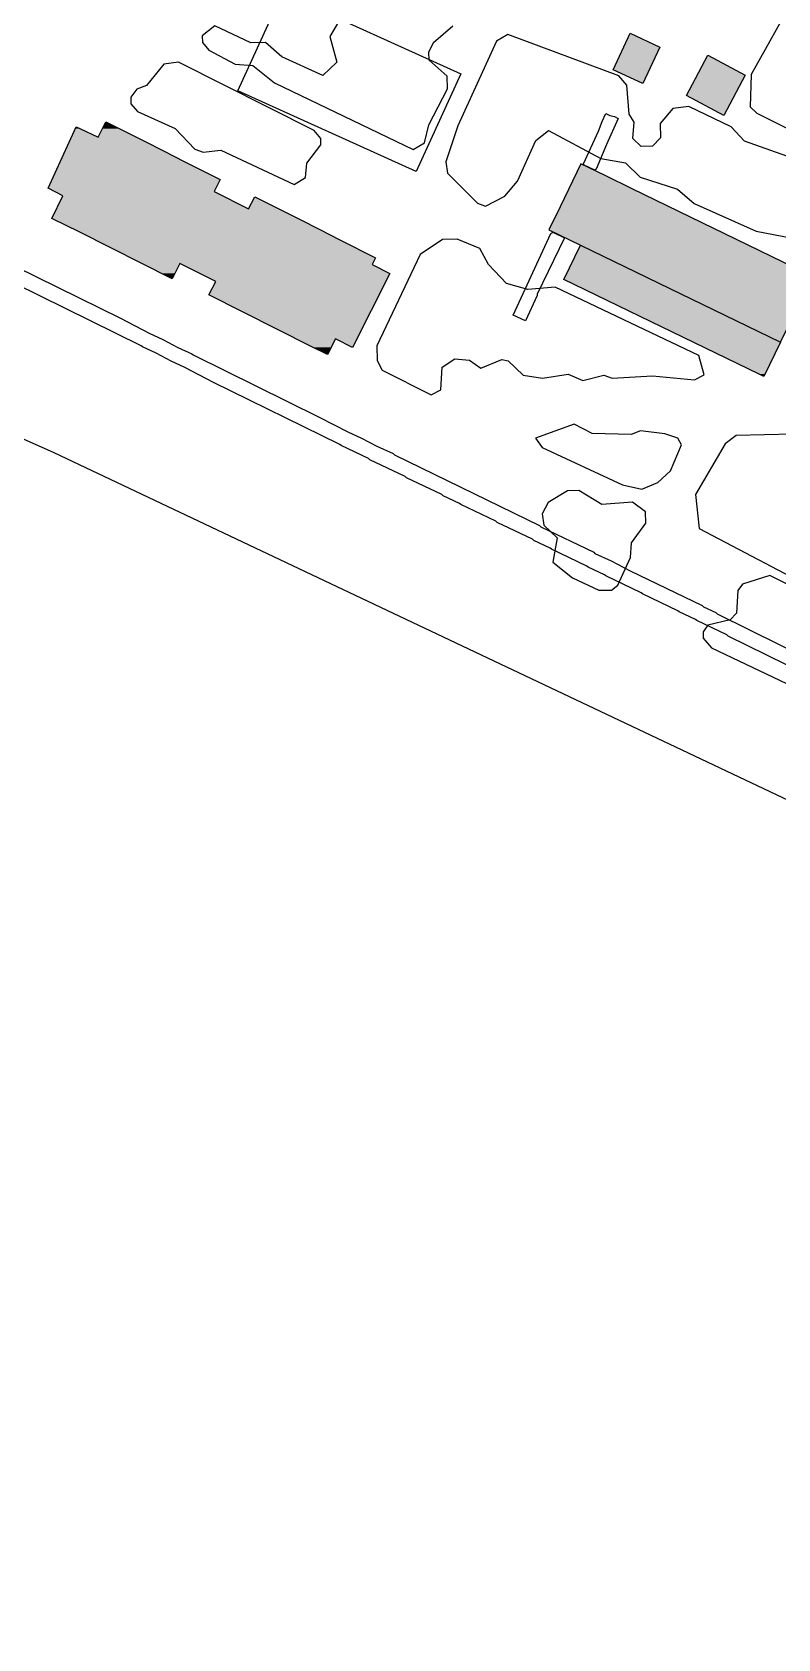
# Model space of a CAD drawing. Extents: x 1764 to 2708, y -3066 to -2278.
# Drawn here: x 1992.6 to 2107.9, y -3017.3 to -2768.7 of the extents above; entities that cross this region are included whole.
import ezdxf

# ---------------------------------------------------------------- set-up
doc = ezdxf.new("R2010")
doc.units = 0
for name, color, linetype in [('DOR_DOROZHKA', 40, 'CONTINUOUS'), ('DOR_TROTUAR', 8, 'CONTINUOUS'), ('GRANICA_UCHASTKA', 7, 'CONTINUOUS'), ('PL_DETSKAYA', 1, 'CONTINUOUS'), ('ZDANIYA', 250, 'CONTINUOUS'), ('ZDANIYA_OSM_DOP', 250, 'CONTINUOUS'), ('ZDANIYA_OSM_DOP_ZALIVKA', 252, 'CONTINUOUS'), ('ZDANIYA_ZALIVKA', 251, 'CONTINUOUS'), ('ZEL_SPUTNIK_DOP', 40, 'CONTINUOUS'), ('ZEL_YANDEX_SHEMA', 92, 'CONTINUOUS')]:
    doc.layers.add(name, color=color, linetype=linetype)

msp = doc.modelspace()

# ---------------------------------------------------------------- linework, layer by layer
at = {"layer": 'DOR_DOROZHKA'}
for points in [[(2079.613, -2790.062), (2077.997, -2789.295), (2077.892, -2789.098), (2080.188, -2784.047), (2080.757, -2782.535), (2081.332, -2781.322), (2081.938, -2781.609), (2082.643, -2781.795), (2083.249, -2782.082), (2081.432, -2786.122), (2079.811, -2789.958)], [(2066.976, -2812.537), (2072.815, -2799.909), (2073.111, -2799.703), (2074.93, -2800.565), (2070.709, -2809.257), (2070.713, -2809.458), (2068.895, -2813.397)]]:
    msp.add_lwpolyline(points, close=True, dxfattribs=at)
at = {"layer": 'DOR_TROTUAR'}
for points in [[(1986.745, -2803.405), (2006.255, -2813.003), (2010.705, -2815.312), (2012.826, -2816.268), (2015.153, -2817.52), (2017.274, -2818.476), (2017.479, -2818.672), (2036.988, -2828.27), (2041.439, -2830.579), (2043.56, -2831.535), (2045.887, -2832.787), (2048.412, -2833.935), (2048.617, -2834.131), (2071.056, -2845.068), (2071.26, -2845.264), (2079.446, -2849.196), (2079.65, -2849.391), (2082.176, -2850.539), (2085.109, -2852.079), (2096.227, -2857.45), (2096.431, -2857.646), (2098.35, -2858.506), (2098.554, -2858.702), (2122.614, -2870.606)], [(2127.217, -2875.413), (2100.227, -2862.169), (2100.023, -2861.973), (2095.375, -2859.769), (2095.17, -2859.573), (2092.645, -2858.425), (2092.441, -2858.229), (2086.984, -2855.642), (2086.78, -2855.446), (2081.324, -2852.858), (2081.119, -2852.662), (2078.594, -2851.514), (2078.39, -2851.319), (2072.933, -2848.731), (2072.729, -2848.535), (2070.204, -2847.387), (2070, -2847.191), (2064.543, -2844.604), (2064.339, -2844.408), (2058.882, -2841.821), (2058.678, -2841.625), (2056.153, -2840.477), (2055.948, -2840.281), (2050.492, -2837.693), (2050.288, -2837.498), (2044.831, -2834.91), (2044.627, -2834.714), (2040.383, -2832.702), (2040.178, -2832.506), (2020.668, -2822.908), (2016.218, -2820.599), (2014.097, -2819.643), (2011.77, -2818.391), (2009.649, -2817.435), (2009.445, -2817.239), (1989.935, -2807.641)]]:
    msp.add_lwpolyline(points, dxfattribs=at)
at = {"layer": 'GRANICA_UCHASTKA'}
msp.add_lwpolyline([(2386.506, -3017.279), (2312.77, -2983.799), (1995.984, -2833.828), (1971.242, -2822.838), (1926.759, -2800.754), (1827.251, -2754.806)], dxfattribs=at)
at = {"layer": 'PL_DETSKAYA'}
msp.add_lwpolyline([(2024.432, -2777.793), (2031.325, -2762.676), (2058.895, -2775.188), (2052.002, -2790.305)], close=True, dxfattribs=at)
at = {"layer": 'ZDANIYA'}
for points in [[(2082.446, -2774.56), (2085.075, -2768.919), (2089.67, -2771.06), (2087.041, -2776.701)], [(2042.16, -2817.517), (2039.508, -2816.178), (2038.277, -2818.616), (2035.762, -2817.346), (2019.951, -2809.36), (2020.991, -2807.301), (2015.456, -2804.504), (2014.258, -2806.875), (2000, -2799.669), (1995.647, -2797.574), (1997.346, -2794.051), (1995.084, -2792.88), (1999.434, -2783.407), (2000, -2783.655), (2002.803, -2784.999), (2004.012, -2782.608), (2009.968, -2785.62), (2012.891, -2787.099), (2016.207, -2788.776), (2021.7, -2791.554), (2020.775, -2793.383), (2026.084, -2796.066), (2027.028, -2794.198), (2033.932, -2797.687), (2037.106, -2799.291), (2040.173, -2800.841), (2045.698, -2803.633), (2045.178, -2804.662), (2047.945, -2806.059)], [(2081.199, -2790.909), (2077.481, -2789.1), (2074.239, -2795.764), (2072.508, -2799.323), (2077.412, -2801.698), (2108.346, -2816.681), (2113.272, -2806.512), (2110.557, -2805.191), (2085.423, -2792.964)], [(2077.412, -2801.698), (2108.346, -2816.681), (2105.772, -2821.995), (2105.039, -2821.64), (2098.336, -2818.394), (2074.837, -2807.014)]]:
    msp.add_lwpolyline(points, close=True, dxfattribs=at)
at = {"layer": 'ZDANIYA_OSM_DOP'}
msp.add_lwpolyline([(2099.564, -2781.613), (2093.778, -2778.527), (2097.105, -2772.316), (2102.897, -2775.402)], close=True, dxfattribs=at)
at = {"layer": 'ZDANIYA_OSM_DOP_ZALIVKA'}
for points in [[(2095.452, -2775.402), (2102.897, -2775.402), (2097.105, -2772.316)], [(2093.778, -2778.527), (2101.22, -2778.527), (2095.452, -2775.402), (2102.897, -2775.402)], [(2099.564, -2781.613), (2099.564, -2781.613), (2093.778, -2778.527), (2101.22, -2778.527)]]:
    msp.add_solid(points, dxfattribs=at)
at = {"layer": 'ZDANIYA_ZALIVKA'}
for points in [[(2082.446, -2774.56), (2088.039, -2774.56), (2084.077, -2771.06), (2089.67, -2771.06)], [(2084.077, -2771.06), (2089.67, -2771.06), (2085.075, -2768.919)], [(2087.041, -2776.701), (2087.041, -2776.701), (2082.446, -2774.56), (2088.039, -2774.56)], [(1998.703, -2784.999), (2002.803, -2784.999), (1999.32, -2783.655), (2000, -2783.655)], [(1999.32, -2783.655), (2000, -2783.655), (1999.434, -2783.407)], [(2002.803, -2784.999), (2008.74, -2784.999), (2003.483, -2783.655), (2006.082, -2783.655)], [(2003.483, -2783.655), (2006.082, -2783.655), (2003.608, -2783.407), (2005.592, -2783.407)], [(2003.608, -2783.407), (2005.592, -2783.407), (2004.012, -2782.608)], [(1997.739, -2787.099), (2012.891, -2787.099), (1998.418, -2785.62), (2009.968, -2785.62)], [(1998.418, -2785.62), (2009.968, -2785.62), (1998.703, -2784.999), (2008.74, -2784.999)], [(1996.969, -2788.776), (2016.207, -2788.776), (1997.739, -2787.099), (2012.891, -2787.099)], [(1995.693, -2791.554), (2021.7, -2791.554), (1996.969, -2788.776), (2016.207, -2788.776)], [(2075.601, -2792.964), (2085.423, -2792.964), (2076.601, -2790.909), (2081.199, -2790.909)], [(2076.601, -2790.909), (2081.199, -2790.909), (2077.481, -2789.1)], [(1995.084, -2792.88), (2021.029, -2792.88), (1995.693, -2791.554), (2021.7, -2791.554)], [(1996.056, -2793.383), (2020.775, -2793.383), (1995.084, -2792.88), (2021.029, -2792.88)], [(1997.346, -2794.051), (2022.097, -2794.051), (1996.056, -2793.383), (2020.775, -2793.383)], [(2074.239, -2795.764), (2091.179, -2795.764), (2075.601, -2792.964), (2085.423, -2792.964)], [(1995.647, -2797.574), (2033.708, -2797.574), (1996.374, -2796.066), (2030.724, -2796.066)], [(1996.374, -2796.066), (2026.084, -2796.066), (1997.275, -2794.198), (2022.388, -2794.198)], [(1997.275, -2794.198), (2022.388, -2794.198), (1997.346, -2794.051), (2022.097, -2794.051)], [(2026.084, -2796.066), (2030.724, -2796.066), (2027.028, -2794.198)], [(2072.508, -2799.323), (2098.495, -2799.323), (2074.239, -2795.764), (2091.179, -2795.764)], [(1995.882, -2797.687), (2033.932, -2797.687), (1995.647, -2797.574), (2033.708, -2797.574)], [(1999.215, -2799.291), (2037.106, -2799.291), (1995.882, -2797.687), (2033.932, -2797.687)], [(2000, -2799.669), (2037.854, -2799.669), (1999.215, -2799.291), (2037.106, -2799.291)], [(2002.319, -2800.841), (2040.173, -2800.841), (2000, -2799.669), (2037.854, -2799.669)], [(2007.843, -2803.633), (2045.698, -2803.633), (2002.319, -2800.841), (2040.173, -2800.841)], [(2077.412, -2801.698), (2103.377, -2801.698), (2072.508, -2799.323), (2098.495, -2799.323)], [(2074.837, -2807.014), (2088.387, -2807.014), (2077.412, -2801.698)], [(2084.624, -2805.191), (2110.557, -2805.191), (2077.412, -2801.698), (2103.377, -2801.698)], [(2009.567, -2804.504), (2045.258, -2804.504), (2007.843, -2803.633), (2045.698, -2803.633)], [(2009.879, -2804.662), (2015.376, -2804.662), (2009.567, -2804.504), (2015.456, -2804.504)], [(2012.643, -2806.059), (2014.67, -2806.059), (2009.879, -2804.662), (2015.376, -2804.662)], [(2015.769, -2804.662), (2045.178, -2804.662), (2015.456, -2804.504), (2045.258, -2804.504)], [(2018.533, -2806.059), (2047.945, -2806.059), (2015.769, -2804.662), (2045.178, -2804.662)], [(2087.351, -2806.512), (2113.272, -2806.512), (2084.624, -2805.191), (2110.557, -2805.191)], [(2014.258, -2806.875), (2014.258, -2806.875), (2012.643, -2806.059), (2014.67, -2806.059)], [(2020.148, -2806.875), (2047.533, -2806.875), (2018.533, -2806.059), (2047.945, -2806.059)], [(2019.951, -2809.36), (2046.278, -2809.36), (2020.991, -2807.301), (2047.318, -2807.301)], [(2020.991, -2807.301), (2047.318, -2807.301), (2020.148, -2806.875), (2047.533, -2806.875)], [(2094.799, -2816.681), (2108.346, -2816.681), (2074.837, -2807.014), (2088.387, -2807.014)], [(2108.346, -2816.681), (2108.346, -2816.681), (2087.351, -2806.512), (2113.272, -2806.512)], [(2033.45, -2816.178), (2042.836, -2816.178), (2019.951, -2809.36), (2046.278, -2809.36)], [(2035.762, -2817.346), (2038.918, -2817.346), (2033.45, -2816.178), (2039.508, -2816.178)], [(2036.101, -2817.517), (2038.832, -2817.517), (2035.762, -2817.346), (2038.918, -2817.346)], [(2038.277, -2818.616), (2038.277, -2818.616), (2036.101, -2817.517), (2038.832, -2817.517)], [(2041.821, -2817.346), (2042.246, -2817.346), (2039.508, -2816.178), (2042.836, -2816.178)], [(2042.16, -2817.517), (2042.16, -2817.517), (2041.821, -2817.346), (2042.246, -2817.346)], [(2098.336, -2818.394), (2107.516, -2818.394), (2094.799, -2816.681), (2108.346, -2816.681)], [(2105.039, -2821.64), (2105.944, -2821.64), (2098.336, -2818.394), (2107.516, -2818.394)], [(2105.772, -2821.995), (2105.772, -2821.995), (2105.039, -2821.64), (2105.944, -2821.64)]]:
    msp.add_solid(points, dxfattribs=at)
at = {"layer": 'ZEL_SPUTNIK_DOP'}
for points in [[(2040.111, -2766.874), (2038.663, -2769.405), (2039.746, -2773.385), (2037.538, -2775.432), (2031.225, -2772.562), (2028.678, -2770.364), (2026.427, -2770.411), (2020.87, -2767.776), (2018.901, -2769.317), (2018.922, -2770.317), (2019.948, -2771.547), (2023.995, -2773.713), (2026.75, -2773.906), (2030.058, -2776.588), (2051.534, -2786.896), (2053.263, -2785.859), (2053.956, -2783.093), (2056.841, -2777.531), (2056.799, -2775.53), (2053.997, -2773.088), (2053.971, -2771.837), (2054.69, -2770.322), (2057.638, -2767.759)], [(2109.335, -2787.941), (2102.782, -2785.577), (2100.735, -2783.368), (2094.167, -2780.254), (2091.672, -2780.556), (2089.719, -2782.848), (2089.766, -2785.098), (2088.542, -2786.374), (2086.791, -2786.411), (2085.515, -2785.187), (2085.713, -2782.681), (2084.937, -2781.447), (2084.593, -2776.952), (2083.312, -2775.478), (2066.17, -2769.082), (2064.44, -2770.118), (2058.461, -2783.25), (2056.576, -2788.792), (2056.862, -2790.537), (2061.462, -2795.193), (2062.722, -2795.667), (2065.691, -2794.104), (2067.644, -2791.813), (2070.514, -2785.499), (2072.483, -2783.958), (2080.578, -2788.291), (2084.343, -2788.963), (2086.641, -2791.166), (2092.433, -2793.046), (2094.98, -2795.244), (2104.574, -2799.546), (2112.861, -2801.125)]]:
    msp.add_lwpolyline(points, dxfattribs=at)
for points in [[(2007.843, -2778.803), (2007.864, -2779.803), (2008.89, -2781.032), (2014.698, -2783.662), (2017.766, -2786.85), (2019.026, -2787.324), (2021.771, -2787.016), (2033.137, -2792.282), (2034.866, -2791.246), (2035.069, -2788.99), (2037.262, -2786.193), (2037.241, -2785.193), (2036.215, -2783.964), (2015.234, -2773.396), (2012.989, -2773.693), (2010.307, -2777), (2008.817, -2777.532)], [(2075.396, -2839.675), (2072.432, -2841.488), (2071.469, -2843.259), (2071.755, -2845.004), (2073.797, -2846.962), (2073.125, -2850.728), (2076.178, -2853.166), (2080.22, -2855.082), (2082.22, -2855.041), (2083.204, -2854.27), (2085.116, -2849.978), (2085.319, -2847.722), (2087.507, -2844.675), (2087.47, -2842.925), (2085.439, -2841.467), (2080.693, -2841.816), (2077.146, -2839.639)], [(2096.362, -2861.499), (2096.383, -2862.499), (2097.664, -2863.973), (2109.285, -2869.484), (2113.712, -2865.89), (2117.749, -2867.556), (2120.478, -2866.499), (2122.489, -2866.957), (2124.458, -2865.415), (2123.89, -2862.175), (2122.608, -2860.701), (2106.685, -2852.779), (2102.461, -2854.118), (2101.732, -2855.134), (2101.555, -2858.639), (2100.576, -2859.66), (2097.091, -2860.483)]]:
    msp.add_lwpolyline(points, close=True, dxfattribs=at)
at = {"layer": 'ZEL_YANDEX_SHEMA'}
msp.add_lwpolyline([(2110.569, -2763.153), (2103.818, -2775.3), (2103.673, -2780.306), (2104.694, -2781.285), (2120.617, -2789.207)], dxfattribs=at)
for points in [[(2045.914, -2817.278), (2045.961, -2819.529), (2046.743, -2821.013), (2054.327, -2824.857), (2055.811, -2824.076), (2055.988, -2820.57), (2057.962, -2819.278), (2060.217, -2819.481), (2061.994, -2820.695), (2065.218, -2819.377), (2066.223, -2819.606), (2068.52, -2821.809), (2071.531, -2822.247), (2075.521, -2821.663), (2077.792, -2822.617), (2081.026, -2821.799), (2082.287, -2822.273), (2088.532, -2821.892), (2095.048, -2822.507), (2096.533, -2821.725), (2095.72, -2818.741), (2073.489, -2808.199), (2069.244, -2808.538), (2065.973, -2807.605), (2063.16, -2804.662), (2061.858, -2802.188), (2058.326, -2800.761), (2056.076, -2800.808), (2052.623, -2803.131)], [(2070.474, -2831.524), (2071.505, -2833.003), (2083.881, -2838.748), (2086.897, -2839.435), (2089.376, -2838.383), (2091.34, -2836.591), (2093.007, -2832.554), (2092.486, -2831.565), (2090.47, -2830.856), (2086.709, -2830.435), (2085.22, -2830.966), (2079.214, -2830.841), (2076.432, -2829.398)], [(2099.757, -2832.414), (2095.168, -2840.263), (2095.778, -2845.503), (2124.103, -2860.42), (2125.89, -2862.134), (2135.99, -2866.675), (2137.266, -2867.9), (2141.047, -2869.321), (2159.513, -2879.191), (2162.273, -2879.634), (2165.242, -2878.071), (2168.372, -2872.253), (2167.778, -2867.763), (2150.855, -2859.862), (2143.516, -2855.763), (2140.188, -2852.081), (2138.312, -2846.117), (2136.531, -2844.653), (2125.915, -2839.372), (2124.129, -2837.658), (2119.847, -2836.247), (2110.232, -2830.944), (2101.481, -2831.127)]]:
    msp.add_lwpolyline(points, close=True, dxfattribs=at)

doc.saveas('drawing.dxf')
